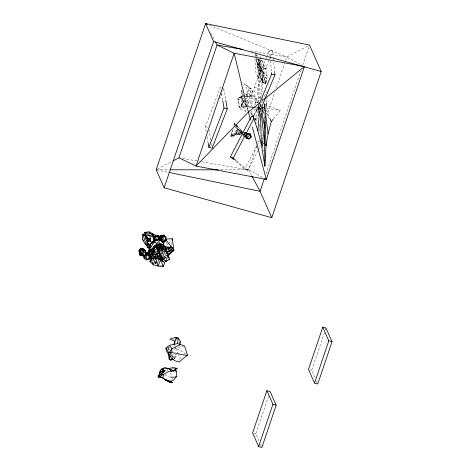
<?xml version="1.0" encoding="UTF-8"?>
<svg xmlns="http://www.w3.org/2000/svg" width="471" height="471" viewBox="0 0 471 471"><rect width="100%" height="100%" fill="white"/><g stroke="black" fill="none" stroke-linecap="round" stroke-linejoin="round"><path stroke-width="0.35" stroke-dasharray="2.35 1.77" d="M234.399 125.162L234.434 123.302L242.147 131.156L239.056 133.888L237.037 133.328L231.438 133.782L231.756 134.429L233.475 135.713L237.037 133.328L240.463 134.471L241.959 132.993L241.464 130.962L239.48 130.408L237.99 131.886L238.479 133.917L240.463 134.471M244.814 106.941L242.959 107.588L241.335 106.487L241.688 90.02L244.932 102.219M161.553 248.818L161.476 251.196L162.365 248.694M258.408 115.731L258.756 106.411L255.335 112.81M262.229 107.753L260.051 108.648L260.157 105.751M264.926 77.132L266.857 79.152L267.033 75.342L266.498 67.577L264.084 65.569L260.793 58.263M262.53 111.874L262.771 107.529L265.497 106.411M257.79 102.884L259.079 97.721L257.914 76.761L258.143 73.135M258.597 65.893L258.962 60.094L260.863 71.474M158.48 261.57L158.568 260.222M260.952 71.568L260.551 59.581M241.688 90.02L242.63 101.589L243.601 101.183L248.464 102.531L248.193 105.816L246.845 106.022M259.327 113.276L260.004 105.245M165.562 254.34L165.692 252.974M171.68 245.197L171.891 243.036M266.598 102.407L267.122 98.139M259.238 70.35L260.61 59.687M162.13 251.62L162.471 249.536M252.038 96.932L252.998 91.651L251.084 88.795L244.396 83.756L247.51 90.297L246.415 95.366L249.789 94.842L252.038 96.932L251.549 95.401L252.998 91.651L250.719 88.836L244.396 83.756M259.468 124.515L259.056 126.634L260.251 132.274M261.947 111.774L262.771 107.529L266.274 108.124M166.086 374.145L165.763 375.422L169.236 376.382M179.787 359.414L180.293 357.548L178.568 354.846M254.776 120.988L258.379 107.8M232.397 130.426L230.749 136.207L233.063 137.255L237.037 133.328L236.536 131.256L235.765 130.909L238.055 129.749L242.712 131.544M233.74 125.728L234.434 123.302L236.148 125.086M233.104 129.231L231.067 136.355L241.458 133.587L239.315 129.961M234.405 124.656L234.752 123.443M240.428 134.712L237.037 133.328L231.067 136.355L235.418 133.163L236.707 128.66L235.818 126.293M241.335 106.487L243.601 101.183L245.986 105.157M251.638 175.53L248.606 169.854L256.607 146.175M257.784 142.689L258.962 139.21M266.733 116.225L274.976 91.851M276.383 87.671L284.625 63.291M285.567 60.506L286.745 57.026L308.199 45.769M265.956 173.899L300.792 70.85M302.676 65.281L309.029 46.482M258.991 440.962L255.83 433.826L268.476 396.411M314.887 377.477L311.72 370.341L324.372 332.926M325.308 330.153L326.009 328.075M171.468 354.545L174.388 358.561L176.054 354.145L176.254 356.423L174.388 358.561L170.961 355.311M206.233 131.621L205.391 126.628L220.505 87.335L220.746 88.76M219.563 99.069L223.731 88.23L221.794 87.694M246.415 95.366L248.965 88.854L248.558 86.558M255.724 104.762L254.169 87.235L258.92 75.707M260.875 70.962L265.344 60.111M265.62 59.434L266.462 57.397M266.739 56.72L269.53 49.938L272.762 50.839L273.345 57.409M258.691 102.743L257.396 88.136L260.751 79.999M263.265 73.894L270.248 56.938M270.525 56.261L272.762 50.839M261.487 107.488L259.533 112.233L256.306 111.339L257.702 107.947M167.005 370.995L168.076 368.587M261.334 71.427L264.084 65.569L259.144 71.062M246.969 105.663L248.464 102.531M162.13 251.455L162.73 250.26M255.258 112.769L257.884 107.588M258.02 150.437L247.622 170.42L244.767 169.089L256.842 145.886M257.178 145.245L259.527 140.735M261.876 136.219L262.547 134.93M258.355 149.796L260.704 145.28M262.041 142.707L263.048 140.77M266.739 133.682L267.41 132.392M231.756 134.429L230.749 136.207L241.134 133.44L242.141 132.522L241.829 131.015L240.94 131.98L241.458 133.587M262.006 99.999L267.457 90.821M255.506 119.764L262.771 107.529L263.507 108.754M161.359 250.784L162.165 249.612L162.86 250.913M158.904 243.26L159.816 242.123M273.486 118.857L280.28 110.514L267.552 105.492M168.647 243.136L166.816 245.338L166.028 241.882M169.107 242.583L172.309 238.72M154.847 262.965L155.836 261.9M236.748 124.35L238.055 129.749L236.536 131.256L241.264 133.311M246.192 98.663L248.782 96.143L254.063 96.096L256.077 98.05L257.637 102.813M171.703 352.296L175.789 348.316L181.417 346.415L183.843 347.045M164.503 258.408L166.157 256.966M242.989 95.772L239.286 97.491L237.82 98.739L239.133 107.311L240.298 109.001L247.122 111.739M164.45 258.532L166.069 257.178M261.376 101.536L263.642 99.693M167.976 348.499L169.124 347.645L170.455 347.781M155.036 263.218L157.391 261.593M157.979 261.187L159.157 260.375M242.571 104.25L244.82 106.34L242.959 107.588L241.476 102.937M250.301 112.622L258.979 106.893M154.582 262.247L156.237 261.252M246.074 101.082L242.93 102.908L239.133 107.311L241.611 105.951L245.256 106.434M246.698 100.723L251.726 97.809L256.177 99.045L257.578 102.966M157.467 169.083L171.768 161.582M155.118 263.366L157.014 262.371M238.291 133.54L240.581 132.38L243.207 132.834M259.757 70.774L266.498 67.577L261.888 70.208L262.217 73.847M243.607 95.483L252.998 91.651L247.51 90.297M161.582 251.055L162.884 250.466M252.232 106.935L248.782 96.143L239.286 97.491L241.535 96.496L242.93 102.908L240.298 109.001L237.82 98.739L241.635 96.72L248.782 96.143L254.399 100.188L256.872 104.126M156.454 262.889L158.403 262.041M263.689 74.006L262.977 61.212L254.946 58.975L255.659 71.769L257.914 76.761L260.092 75.866M260.292 98.51L259.209 78.993L261.387 78.098M261.264 96.826L259.079 97.721L260.375 99.952M260.734 102.831L262.371 102.16M163.879 258.285L165.239 257.749L164.155 255.971M243.489 98.074L238.202 100.005L241.635 96.72L239.286 97.491M246.133 97.108L248.782 96.143L246.692 94.047L254.063 96.096M161.117 250.348L162.489 249.86M235.418 133.163L239.88 131.974L242.141 132.522M161.153 250.819L163.225 250.266M163.949 258.073L165.239 257.749M176.254 356.423L172.922 357.189L170.632 354.863M161.594 253.893L162.895 253.663L161.871 251.873M164.803 254.128L166.163 253.898M167.823 347.851L169.124 347.645M167.617 349.564L171.02 349.046M161.247 254.546L162.554 254.352M174.547 368.593L172.627 368.793L173.852 369.517M163.649 258.161L166.269 257.896M162.342 258.296L166.169 257.943M256.142 107.135L257.56 107.017M248.965 88.854L251.084 88.795L249.789 94.842L251.726 97.809M161.182 250.943L162.301 250.925M156.166 169.766L168.636 169.778M220.728 169.825L248.606 169.854L263.124 177.708M164.832 257.79L166.151 257.855M173.316 339.497L174.694 339.656M175.377 339.732L177.443 339.968M246.215 105.598L242.683 100.064L244.084 100.305M246.886 100.782L258.09 102.696M266.975 108.242L280.28 110.514M250.825 50.827L286.745 57.026L301.263 64.88M182.512 158.45L196.878 160.929M201.912 161.794L248.606 169.854M160.841 253.257L162.895 253.663M152.251 260.004L153.546 260.269L152.828 259.026M156.884 169.913L168.347 172.292M254.169 87.235L257.396 88.136M234.558 126.358L238.055 129.749L240.08 130.308L240.581 132.38L241.959 132.993M240.581 132.38L241.9 132.745M205.391 126.628L207.976 127.347M309.783 369.8L311.72 370.341M253.893 433.285L255.83 433.826M240.94 131.98L242.241 132.392M159.504 265.067L160.782 265.497M154.682 249.447L156.025 249.918M154.988 263.395L156.931 264.143M266.886 105.233L264.207 104.173L264.249 109.231M242.683 100.064L246.033 101.389M246.704 101.654L254.74 104.827M209.654 25.222L286.745 57.026M241.829 131.015L242.147 131.156M152.522 259.55L153.84 260.157M235.412 124.703L238.055 129.749L242.689 131.898L236.619 125.58M174.623 345.679L175.789 348.316L181.871 351.148L185.704 354.009M160.593 254.646L162.495 255.6M259.751 71.392L261.576 72.381M262.182 72.711L267.033 75.342L259.88 68.483M163.319 250.578L161.235 249.218L161.571 251.149M155.106 262.635L156.154 263.401M231.438 133.782L233.151 135.566M254.946 117.997L257.708 120.358M254.852 119.033L257.613 121.394M236.577 160.964L247.622 170.42M235.936 161.529L244.767 169.089M150.814 245.868L152.239 247.122M236.707 128.66L239.88 131.974M155.106 248.929L156.007 249.877M242.63 101.589L246.669 106.293M255.205 121.553L257.343 124.373M153.057 258.632L154.07 260.074M260.563 103.673L261.317 104.898M261.693 105.516L263.948 109.201M266.08 113.052L269.018 117.956M257.914 76.761L259.209 78.993L259.18 76.814M264.849 105.292L264.207 104.173L264.331 109.213M259.079 106.97L260.051 108.648M266.857 79.152L256.348 60.883L255.423 52.593M171.191 352.797L174.388 358.561M256.76 55.03L257.431 56.255M260.875 74.271L261.57 75.548M210.655 33.011L214.699 40.583M235.765 130.909L237.037 133.328M167.37 346.509L169.26 350.218M171.909 378.131L172.504 379.296M316.324 380.721L317.183 382.67M260.434 444.206L261.293 446.155M245.426 103.379L246.174 105.127M175.789 348.316L178.291 354.192M265.014 106.187L264.207 104.173L264.431 109.284M266.633 110.22L269.6 117.609M255.918 53.947L257.413 58.015M257.661 58.692L262.895 73.641M236.466 125.233L238.055 129.749M259.209 78.993L258.243 76.243L258.043 72.687M167.806 347.822L168.677 350.448M263.101 98.833L263.536 100.211M264.408 102.966L265.279 105.722M258.497 58.816L261.888 70.208L260.922 59.67M257.655 65.634L256.348 60.883L257.372 66.323M161.924 249.536L162.454 251.502M246.292 103.596L246.81 105.728M262.359 99.269L262.777 101.271M262.783 112.657L262.771 107.529L264.361 115.295M244.82 106.34L245.85 111.386M255.712 54.012L258.143 66.087M261.776 111.586L260.322 103.767L261.134 111.815M223.731 88.23L225.78 100.358M221.588 93.753L222.671 100.176M208.983 129.666L210.79 140.364M211.391 143.932L211.873 146.787M207.075 136.614L208.041 142.319M264.885 108.253L264.207 104.173L264.873 109.207M261.953 141.441L262.182 142.854M262.641 145.674L263.089 149.201M170.838 372.738L171.238 376.258M260.257 72.104L258.962 60.094L259.056 67.365M263.165 149.908L263.313 151.315M258.756 106.411L259.492 113.676M261.988 138.368L262.429 142.725M262.5 143.455L262.871 147.087L262.859 143.425M256.077 98.05L256.177 99.045M273.41 58.139L274.699 72.746M269.53 49.938L270.048 55.784M270.113 56.514L271.473 71.851M259.079 107.123L259.533 112.233M256.047 108.412L256.306 111.339M262.771 107.529L263.448 115.466M258.867 107.841L259.327 113.576M258.208 58.904L258.762 66.058M258.856 107.877L259.256 113.735M260.063 125.451L260.21 127.647M262.212 82.937L262.736 92.334M260.516 58.875L260.392 56.738L257.531 63.45L257.69 66.293M260.922 80.7L261.764 95.878M260.228 104.509L260.481 113.234M258.779 107.853L258.862 113.635M259.068 68.089L259.091 70.273M264.272 112.122L264.325 118.621M262.842 136.831L262.859 142.689"/><path stroke-width="0.71" d="M150.785 237.567L150.19 241.234L147.27 241.729M151.992 258.508L150.955 257.725L151.073 254.063L152.834 251.973L157.514 253.198L157.856 256.542M266.509 103.12C263.884 123.991 264.661 145.133 264.867 166.122L261.37 144.491L257.849 130.791L253.286 116.655L250.925 112.969M166.457 251.985L168.636 251.726L171.821 249.683L172.692 247.693L170.714 246.945L168.753 248.794L168.636 251.726L166.557 252.338M150.22 246.262L147.817 247.84L147.947 244.985M264.943 120.965L266.033 145.786L264.867 166.122L264.278 160.481M164.426 241.146L165.774 240.557L165.874 238.968L165.774 240.557L162.566 242.253L160.882 240.192M146.958 242.165L147.923 247.193L144.868 243.731L142.43 239.38L142.837 234.152L145.457 234.758L146.351 235.412M149.384 250.625L149.495 249.241L147.388 253.563M257.849 130.791L259.262 114.006M179.863 345.255L180.24 341.257L178.256 338.019L175.23 337.413L169.872 339.108L174.488 341.039L174.046 344.36L169.513 345.331L165.88 348.157C166.551 353.544 170.767 357.324 174.659 360.668L179.11 361.905L187.464 355.205L184.532 345.855L177.514 343.6L174.046 344.36M165.821 251.608L165.498 247.169L162.736 244.325L159.698 243.754L155.872 244.891L153.428 246.71L154.435 250.955L150.49 249.683L149.313 252.562L149.466 256.395L151.209 258.944M172.168 240.157L172.309 238.72L165.398 239.109L173.881 250.225L167.682 255.824M165.556 247.934L165.698 246.716L170.013 247.41M154.641 238.797L153.328 239.18L153.522 239.821L155.501 240.858L156.967 240.092L161.317 239.886L160.717 239.162L158.898 239.38L156.696 240.657L154.217 240.44L154.464 238.344L155.371 236.583L157.585 236.012L161.412 237.443M177.514 343.6L178.256 338.019L176.154 338.184L175.23 337.413M146.157 254.817L145.109 250.478L143.773 251.031L140.9 248.994L141.1 248.311L144.02 249.359L145.109 250.478L145.786 252.432L146.157 254.817L142.996 255.288L141.965 249.954L140.676 248.27L144.02 249.359L142.996 255.288L141.883 255.812L139.94 255.064L138.951 251.137L139.799 249.453L141.965 249.954L143.773 251.031L146.157 254.817L141.883 255.812L145.068 255.288M149.495 249.241L149.107 251.885L147.711 253.333L149.766 253.81M163.278 245.456L163.596 243.472L162.43 241.117M162.583 248.835L162.807 247.446L159.204 245.609L156.366 248.052L158.833 252.168L156.825 247.987L156.366 248.052L159.204 245.609L161.571 248.223L163.614 249.177L158.668 246.304L160.994 247.84L158.674 246.451L156.708 248.223L159.051 253.298L156.825 247.987L158.668 246.304L156.708 248.223L159.051 253.298M147.711 253.333L147.67 252.332L149.107 251.885L149.089 249.701L150.708 243.625L154.188 239.969M261.293 113.27L264.531 143.19L266.033 145.786L268.117 133.646L271.219 121.642L273.033 119.416M159.61 236.96L160.358 235.718L163.49 235.329L166.028 237.031L165.186 241.264L162.354 241.817L161.83 239.451L162.26 236.995L160.358 235.718L158.792 236.889M161.995 377.695L169.472 382.128L170.355 381.169L173.098 380.468L176.825 376.305L176.313 370.965L173.781 371.024L173.393 370.524C169.654 369.111 165.209 366.303 161.4 369.176L160.099 370.783L159.263 374.027L159.198 373.45L159.486 374.839M165.774 240.557L165.874 238.968M249.082 139.033L249.194 138.409L250.772 136.849L251.214 136.92L250.513 134.023L247.675 133.234L245.544 135.348L246.245 138.244L249.082 139.033L251.214 136.92M153.64 249.112L156.454 245.279L161.388 245.597L165.951 250.242L166.004 251.208L165.033 247.304L162.736 244.325L156.454 245.279L150.49 249.683M167.57 254.628L167.829 253.345L166.234 252.162M147.87 238.232L147.558 239.715L148.029 241.858L148.818 239.768L148.765 238.291L146.228 237.567L147.558 239.715L148.818 239.768L150.773 238.614L147.87 238.232L147.205 237.502M149.648 248.535L150.708 243.625L154.935 240.239M145.468 239.509L145.986 237.137L148.412 235.041L151.173 235.482M162.501 371.442L163.107 368.887L161.4 369.176M151.68 257.802L149.466 256.395L151.974 251.543L152.763 248.241L157.32 246.086M159.557 249.212L160.04 247.251L158.674 246.451L157.338 249.689L159.51 252.992M144.279 258.673L142.843 255.512L144.833 256.501L146.928 259.986L146.269 252.709L150.208 257.172L146.928 259.986L144.279 258.673L144.833 256.501L144.444 255.323M154.217 240.44L155.371 236.583L159.469 237.625L160.782 237.337L161.182 239.25M258.879 67.618L257.372 66.323L259.686 75.077L263.012 82.584L265.721 83.243L266.48 80.517M149.825 256.93L150.143 258.314L148.665 259.015L149.195 257.137M157.679 253.533L158.456 250.896L152.975 251.702M161.365 256.236L159.375 254.287L161.276 247.864L165.462 250.301L167.929 254.322L169.495 259.274L166.039 261.54L162.106 258.143L159.375 254.287L158.792 249.489L161.276 247.864L160.169 248.894M179.663 343.165L180.046 341.893M246.557 137.22L246.245 138.244L250.254 134.706L250.513 134.023M174.182 344.36L176.154 338.184M154.464 238.344L154.565 239.668L156.672 240.039L158.898 239.38L159.469 237.625L157.585 236.012L160.782 237.337L160.717 239.162L156.967 240.092M164.155 187.794L213.581 41.578L205.597 23.55L309.5 45.086L321.198 71.492L271.773 217.708L164.155 187.794L156.166 169.766L205.597 23.55L207.623 24.386M173.069 160.899L178.921 157.826L217.06 45.004L215.377 41.848M264.308 178.768L260.069 191.303L271.773 217.708M266.886 390.665L252.603 432.926L258.638 446.555L261.87 447.45L276.153 405.184L270.118 391.56L266.886 390.665L272.927 404.289L258.638 446.555M322.782 327.18L308.493 369.441L314.528 383.07L317.76 383.965L332.049 341.699L326.009 328.075L322.782 327.18L328.817 340.804L314.528 383.07M162.365 248.694L162.807 247.446L161.571 248.223M173.175 359.12L170.749 360.233L169.107 359.032L170.196 356.052M156.713 254.658L152.516 254.517L152.828 259.026L154.076 256.459L156.713 254.658L151.073 254.063L156.713 254.658L158.079 256.465L161.441 258.42L160.729 259.621L155.842 258.073L150.873 258.691L149.843 261.417L153.316 264.761L157.979 266.103L163.337 266.351L164.773 262.553C161.382 258.726 155.283 258.973 152.516 254.517L151.073 254.063L149.925 256.401L152.357 258.703M158.032 259.079L160.729 259.621L157.979 266.103L155.842 258.073L155.342 258.532M163.319 244.526L164.62 241.14M225.78 100.358L227.222 108.919L212.115 148.212L208.883 147.317L223.996 108.024L222.795 100.888M257.978 107.27L271.667 74.041L271.537 72.581M261.487 107.488L274.893 74.936L274.699 72.746M156.696 255.111L157.514 253.198L154.612 254.358L151.55 253.41L149.925 256.401L151.998 258.238M166.805 253.227L165.462 250.301L162.106 258.143L167.929 254.322L166.039 261.54L165.133 260.439M261.058 72.034L259.686 75.077L259.415 73.07M156.825 247.987L158.391 251.149M150.955 257.725L152.516 254.517M151.55 253.41L149.925 256.401M253.286 116.655L254.929 113.417M233.722 159.634L230.407 156.802L251.543 116.196L253.822 117.255M236.024 160.487L233.263 158.126L244.667 136.213M246.009 133.634L254.057 118.168M158.556 257.278L160.481 254.505M148.271 239.133L148.765 238.291L147.558 239.715L148.271 239.133L146.228 237.567L147.323 238.014M147.935 258.791L149.195 259.038L149.778 258.096L149.701 256.86M150.585 260.304L149.843 261.417L151.126 261.911M151.468 249.86L149.313 252.562L151.974 251.543L152.904 250.154M160.252 258.049L161.476 256.312M172.198 358.201L170.749 360.233L170.06 359.079M162.513 373.256L165.103 370.406L159.81 372.408L163.307 370.701L163.107 368.887M139.94 255.064L140.964 254.028L140.175 249.689L139.198 250.054L139.94 255.064L142.996 255.288L140.175 249.689M166.004 251.208L165.498 247.169L165.033 247.304L162.736 244.325L161.388 245.597L153.316 247.469L155.872 244.891M249.194 138.409L247.104 137.832L246.58 135.689L248.158 134.123L250.254 134.706L250.772 136.849M170.108 250.342L168.636 251.726L165.745 251.855M161.164 373.75L165.103 370.406M160.523 258.249L161.612 257.29M163.402 259.374L162.295 260.333L163.372 259.433M167.811 255.517L173.881 250.225L172.309 238.72M170.526 381.404L172.345 382.411L168.282 381.634L165.003 379.626L168.229 380.415L169.472 382.128L172.345 382.411L170.355 381.169L165.227 379.814L162.778 377.559L158.462 377.224L157.944 375.964L163.826 371.719M154.565 239.668L156.696 240.657L156.672 240.039L159.469 237.625L160.717 239.162L159.363 239.027M157.179 244.661L156.896 243.277L159.545 240.999M154.9 238.938L153.522 239.821L154.47 239.327L153.328 239.18L155.501 240.858M156.343 240.363L150.59 244.319M148.665 259.015L149.778 258.096L149.478 256.772M144.833 256.501L146.758 254.923L150.208 257.172M149.195 259.038L150.638 257.861M259.674 102.913L248.347 112.11L196.013 166.063L178.921 157.826M264.207 99.234L304.419 66.588L266.28 179.416L196.013 166.063L234.152 53.241L303.707 66.452M163.602 241.435L162.566 242.253L163.755 241.44M169.118 254.369L170.914 253.115M167.405 254.687L173.881 250.225L166.781 252.109M159.375 254.287L165.462 250.301M149.855 247.876L148.724 248.57L150.708 243.625L151.956 243.077M162.995 235.63L164.032 235L164.108 236.154M158.462 377.224L167.9 371.89L173.393 370.524L177.108 368.328L173.045 367.551L168.724 368.622L171.373 371.113L173.781 371.024L177.108 368.328L175.183 368.528M153.316 247.469L159.698 243.754L162.683 244.59M161.577 373.674L157.944 375.964L162.778 377.559L163.867 374.321L159.198 375.057L159.893 376.712M157.261 256.036L159.434 256.359L161.07 255.465M180.087 344.619L172.039 348.764L168.724 352.72L169.601 355.964L172.039 348.764L169.513 345.331M157.102 244.973L159.698 243.754M169.413 247.534L170.714 246.945L165.798 247.976M159.71 249.094L158.792 249.489L159.475 251.308M261.217 142.295L261.37 144.491L264.531 143.19L264.466 135.242M161.153 259.356L163.196 258.555M176.825 376.305L174.423 377.218L170.396 377.094M162.183 235.818L163.49 235.329M165.227 248.888L170.714 246.945M138.951 251.137L139.669 252.085L140.27 251.891L139.799 249.453L140.964 254.028L142.996 255.288M162.012 235.641L164.032 235M154.512 236.477L158.415 235.335L154.512 236.477L155.195 237.684M159.84 237.466L162.26 236.995L165.186 241.264L161.83 239.451L159.592 240.075L162.354 241.817M165.297 249.718L172.692 247.693M160.723 258.879L162.66 258.396M157.561 239.68L158.898 239.38M157.302 253.604L159.416 253.127M157.167 235.977L148.989 231.832L144.25 232.486L146.658 236.542L142.837 234.152L145.798 243.748L147.923 247.193M255.435 107.2L253.31 107.382L245.256 106.434M150.955 259.745L150.873 258.691L154.064 258.579M170.108 169.778L218.526 169.825M162.26 236.995L166.028 237.031L160.358 235.718M187.464 355.205C181.1 355.417 174.976 352.008 168.724 352.72L165.88 348.157M140.9 248.994L144.02 249.359M156.454 245.279L160.446 245.897L161.412 246.951M154.871 237.661L150.22 233.439L144.25 232.486L148.412 235.041L154.871 237.661L152.027 233.657L154.612 236.454M242.924 49.467L217.06 45.004L234.152 53.241L246.121 102.89M164.544 367.863L169.46 368.97M169.065 172.439L260.069 191.303L251.979 176.16M147.329 253.987L149.378 254.493L146.269 252.709M213.581 41.578L321.198 71.492M271.667 74.041L274.893 74.936M223.996 108.024L227.222 108.919M245.544 136.649L244.319 136.307L243.884 134.447L245.25 133.087L247.075 133.593L245.203 132.716M328.817 340.804L332.049 341.699M272.927 404.289L276.153 405.184M165.003 379.626L166.34 380.009M168.753 248.794L171.821 249.683M174.971 370.547L176.313 370.965M246.58 135.689L242.571 133.876M162.059 265.927L163.337 266.351L160.405 259.686L155.842 258.073L153.316 264.761L150.873 258.691M165.498 247.169L161.388 245.597L163.337 249.071L165.951 250.242M154.435 238.791L153.246 238.326L153.216 237.037L154.718 238.261M243.024 135.778L245.997 136.99M157.579 255.565L159.434 256.359M146.881 242.971L148.601 243.813L150.373 245.456M243.966 132.492L247.446 134.105L247.675 133.234L248.158 134.123M230.407 156.802L233.263 158.126M145.598 254.375L146.758 254.923M150.172 245.562L147.588 244.337L147.817 247.84M168.724 368.622L169.99 369.223M156.896 243.277L154.329 242.047L149.089 249.701L150.19 251.084M163.614 249.177L160.04 247.251L157.338 249.689L159.074 251.167M265.02 178.733L266.28 179.416L252.309 126.987M149.778 258.096L150.143 258.314M166.693 252.65L167.829 253.345L166.634 252.591M160.405 259.686L164.773 262.553M152.457 242.824L148.818 239.768M160.794 238.703L161.83 239.451M146.958 240.922L146.193 239.81L147.788 243.442L150.314 245.462M161.577 248.494L160.04 247.251L160.635 248.235M145.109 250.478L142.972 248.712L140.676 248.27L141.965 249.954M142.43 239.38L143.537 240.316M146.905 243.148L149.289 245.226L147.788 243.442M160.099 370.783L161.147 371.754M142.837 234.152L145.986 237.137L146.263 238.573M152.027 253.009L151.974 251.543L152.81 252.438M162.371 248.011L163.337 249.071M148.989 231.832L150.22 233.439M152.834 251.973L154.612 254.358M139.669 252.085L140.964 254.028L139.198 250.054M149.454 235.959L150.202 237.119M152.763 248.241L154.435 250.955L153.428 246.71M263.948 109.201L265.45 111.656M149.531 245.544L149.919 246.186M153.216 237.037L154.517 239.25L153.175 236.895M151.974 251.543L152.651 252.703M161.17 255.912L162.342 258.296M167.882 255.629L169.495 259.274M269.871 118.28L271.219 121.642M155.371 236.583L156.672 240.039M261.876 79.193L263.012 82.584L262.217 73.847M154.694 258.32L154.076 256.459L158.079 256.465L156.643 258.037L161.441 258.42L162.124 261.164M263.301 75.013L265.721 83.243M153.399 250.342L154.123 252.939M165.321 239.274L165.621 240.387M250.425 119.905L247.322 107.853M153.358 250.319L153.646 251.573M261.905 112.298L264.808 127.935L264.72 124.332M169.107 359.032L168.247 353.35M208.158 143.037L208.883 147.317M265.827 116.396L268.117 133.646M265.909 144.344L266.033 145.786M260.498 113.958L261.37 144.491"/></g></svg>
